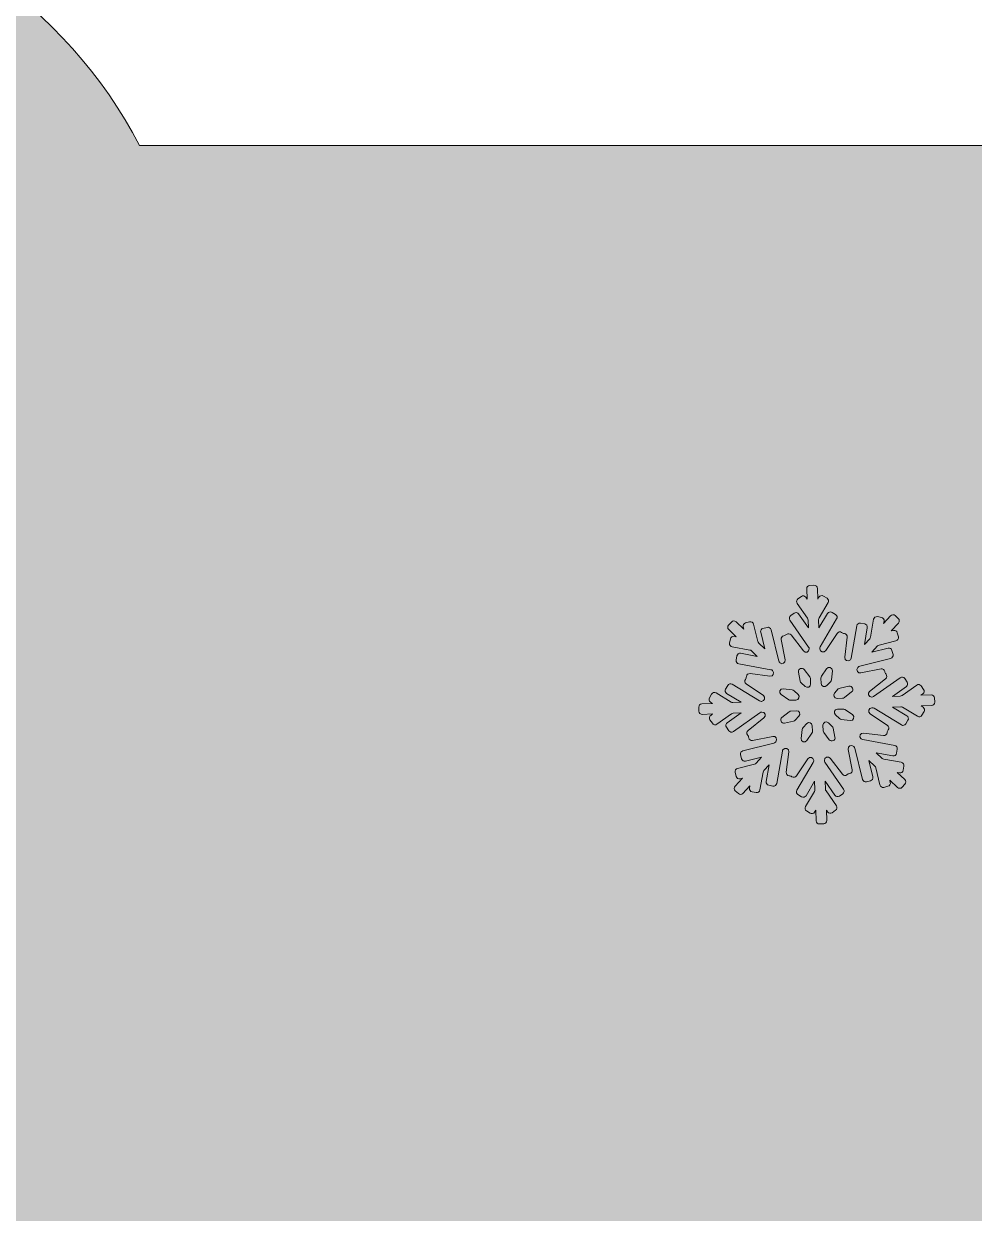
# Model space of a CAD drawing. Header units: millimetres. Extents: x 66 to 235, y -115 to -12.
# Drawn here: x 204.37 to 214.28, y -37.23 to -24.82 of the extents above; entities that cross this region are included whole.
import ezdxf

# ---------------------------------------------------------------- set-up
doc = ezdxf.new("R2010")
doc.units = ezdxf.units.MM
doc.header["$MEASUREMENT"] = 0
doc.layers.add('engraving', color=7, linetype='Continuous')
doc.layers.add('Layer 1', color=7, linetype='Continuous')

# ---------------------------------------------------------------- blocks, each defined once
blk = doc.blocks.new('block 2')
at = {"layer": 'engraving', "lineweight": 0}
for points, knots in [([(213.867, -31.855), (213.867, -31.836), (213.851, -31.821), (213.832, -31.822), (213.832, -31.822), (213.725, -31.826), (213.725, -31.826), (213.725, -31.826), (213.745, -31.812), (213.745, -31.812), (213.76, -31.802), (213.764, -31.781), (213.753, -31.765), (213.753, -31.765), (213.728, -31.729), (213.728, -31.729), (213.717, -31.714), (213.696, -31.71), (213.681, -31.721), (213.681, -31.721), (213.528, -31.828), (213.528, -31.828), (213.523, -31.832), (213.517, -31.834), (213.51, -31.835), (213.51, -31.835), (213.428, -31.838), (213.428, -31.838), (213.428, -31.838), (213.573, -31.735), (213.573, -31.735), (213.588, -31.725), (213.592, -31.704), (213.581, -31.689), (213.581, -31.689), (213.556, -31.652), (213.556, -31.652), (213.545, -31.637), (213.524, -31.633), (213.509, -31.644), (213.509, -31.644), (213.232, -31.84), (213.232, -31.84), (213.226, -31.844), (213.22, -31.846), (213.213, -31.846), (213.213, -31.846), (213.212, -31.846), (213.212, -31.846), (213.179, -31.847), (213.164, -31.806), (213.19, -31.786), (213.19, -31.786), (213.356, -31.655), (213.356, -31.655), (213.37, -31.643), (213.373, -31.622), (213.362, -31.608), (213.362, -31.608), (213.356, -31.601), (213.356, -31.601), (213.353, -31.597), (213.351, -31.592), (213.35, -31.587), (213.35, -31.587), (213.348, -31.578), (213.348, -31.578), (213.345, -31.56), (213.327, -31.548), (213.309, -31.552), (213.309, -31.552), (213.099, -31.594), (213.099, -31.594), (213.067, -31.6), (213.045, -31.562), (213.067, -31.538), (213.067, -31.538), (213.071, -31.534), (213.071, -31.534), (213.075, -31.529), (213.081, -31.525), (213.087, -31.524), (213.087, -31.524), (213.409, -31.443), (213.409, -31.443), (213.427, -31.438), (213.438, -31.42), (213.434, -31.402), (213.434, -31.402), (213.423, -31.359), (213.423, -31.359), (213.419, -31.341), (213.401, -31.33), (213.382, -31.335), (213.382, -31.335), (213.214, -31.377), (213.214, -31.377), (213.214, -31.377), (213.272, -31.313), (213.272, -31.313), (213.276, -31.308), (213.282, -31.305), (213.289, -31.303), (213.289, -31.303), (213.465, -31.259), (213.465, -31.259), (213.483, -31.255), (213.494, -31.236), (213.49, -31.218), (213.49, -31.218), (213.479, -31.175), (213.479, -31.175), (213.475, -31.157), (213.456, -31.146), (213.438, -31.151), (213.438, -31.151), (213.415, -31.156), (213.415, -31.156), (213.415, -31.156), (213.491, -31.074), (213.491, -31.074), (213.503, -31.06), (213.502, -31.039), (213.489, -31.026), (213.489, -31.026), (213.457, -30.996), (213.457, -30.996), (213.443, -30.983), (213.421, -30.984), (213.409, -30.998), (213.409, -30.998), (213.336, -31.077), (213.336, -31.077), (213.336, -31.077), (213.341, -31.054), (213.341, -31.054), (213.344, -31.035), (213.332, -31.018), (213.313, -31.015), (213.313, -31.015), (213.271, -31.007), (213.271, -31.007), (213.252, -31.004), (213.235, -31.016), (213.231, -31.034), (213.231, -31.034), (213.199, -31.22), (213.199, -31.22), (213.198, -31.226), (213.195, -31.232), (213.191, -31.237), (213.191, -31.237), (213.135, -31.298), (213.135, -31.298), (213.135, -31.298), (213.166, -31.122), (213.166, -31.122), (213.169, -31.104), (213.157, -31.086), (213.139, -31.083), (213.139, -31.083), (213.096, -31.075), (213.096, -31.075), (213.077, -31.072), (213.06, -31.084), (213.057, -31.103), (213.057, -31.103), (212.998, -31.441), (212.998, -31.441), (212.997, -31.447), (212.994, -31.453), (212.989, -31.458), (212.989, -31.458), (212.989, -31.458), (212.989, -31.458), (212.967, -31.482), (212.927, -31.463), (212.931, -31.431), (212.931, -31.431), (212.956, -31.22), (212.956, -31.22), (212.959, -31.202), (212.946, -31.185), (212.927, -31.183), (212.927, -31.183), (212.919, -31.182), (212.919, -31.182), (212.914, -31.181), (212.909, -31.179), (212.904, -31.176), (212.904, -31.176), (212.898, -31.172), (212.898, -31.172), (212.882, -31.161), (212.861, -31.165), (212.851, -31.181), (212.851, -31.181), (212.733, -31.359), (212.733, -31.359), (212.715, -31.387), (212.672, -31.375), (212.671, -31.342), (212.671, -31.342), (212.671, -31.338), (212.671, -31.338), (212.67, -31.332), (212.672, -31.325), (212.675, -31.32), (212.675, -31.32), (212.846, -31.031), (212.846, -31.031), (212.856, -31.016), (212.851, -30.995), (212.835, -30.985), (212.835, -30.985), (212.798, -30.963), (212.798, -30.963), (212.782, -30.953), (212.761, -30.958), (212.751, -30.974), (212.751, -30.974), (212.662, -31.124), (212.662, -31.124), (212.662, -31.124), (212.658, -31.038), (212.658, -31.038), (212.658, -31.031), (212.66, -31.025), (212.663, -31.019), (212.663, -31.019), (212.757, -30.861), (212.757, -30.861), (212.766, -30.845), (212.761, -30.825), (212.746, -30.815), (212.746, -30.815), (212.708, -30.792), (212.708, -30.792), (212.692, -30.783), (212.671, -30.788), (212.662, -30.804), (212.662, -30.804), (212.65, -30.824), (212.65, -30.824), (212.65, -30.824), (212.645, -30.712), (212.645, -30.712), (212.645, -30.693), (212.629, -30.679), (212.61, -30.68), (212.61, -30.68), (212.567, -30.681), (212.567, -30.681), (212.548, -30.682), (212.534, -30.698), (212.534, -30.716), (212.534, -30.716), (212.539, -30.824), (212.539, -30.824), (212.539, -30.824), (212.526, -30.805), (212.526, -30.805), (212.515, -30.79), (212.494, -30.786), (212.478, -30.797), (212.478, -30.797), (212.443, -30.822), (212.443, -30.822), (212.428, -30.833), (212.424, -30.854), (212.435, -30.869), (212.435, -30.869), (212.542, -31.024), (212.542, -31.024), (212.545, -31.029), (212.547, -31.035), (212.548, -31.042), (212.548, -31.042), (212.551, -31.125), (212.551, -31.125), (212.551, -31.125), (212.45, -30.979), (212.45, -30.979), (212.44, -30.964), (212.418, -30.96), (212.403, -30.971), (212.403, -30.971), (212.367, -30.996), (212.367, -30.996), (212.352, -31.006), (212.349, -31.027), (212.359, -31.043), (212.359, -31.043), (212.554, -31.324), (212.554, -31.324), (212.557, -31.33), (212.56, -31.336), (212.56, -31.342), (212.56, -31.342), (212.56, -31.343), (212.56, -31.343), (212.561, -31.376), (212.519, -31.391), (212.499, -31.365), (212.499, -31.365), (212.371, -31.198), (212.371, -31.198), (212.36, -31.184), (212.338, -31.181), (212.324, -31.192), (212.324, -31.192), (212.317, -31.197), (212.317, -31.197), (212.313, -31.201), (212.308, -31.203), (212.303, -31.204), (212.303, -31.204), (212.295, -31.206), (212.295, -31.206), (212.277, -31.209), (212.265, -31.227), (212.269, -31.245), (212.269, -31.245), (212.31, -31.457), (212.31, -31.457), (212.317, -31.489), (212.278, -31.511), (212.254, -31.488), (212.254, -31.488), (212.252, -31.486), (212.252, -31.486), (212.247, -31.482), (212.244, -31.476), (212.242, -31.47), (212.242, -31.47), (212.162, -31.143), (212.162, -31.143), (212.157, -31.125), (212.139, -31.114), (212.121, -31.119), (212.121, -31.119), (212.078, -31.129), (212.078, -31.129), (212.06, -31.134), (212.049, -31.152), (212.054, -31.17), (212.054, -31.17), (212.096, -31.341), (212.096, -31.341), (212.096, -31.341), (212.034, -31.282), (212.034, -31.282), (212.029, -31.278), (212.025, -31.272), (212.024, -31.266), (212.024, -31.266), (211.98, -31.086), (211.98, -31.086), (211.975, -31.068), (211.957, -31.057), (211.939, -31.062), (211.939, -31.062), (211.896, -31.072), (211.896, -31.072), (211.878, -31.077), (211.867, -31.095), (211.872, -31.113), (211.872, -31.113), (211.878, -31.136), (211.878, -31.136), (211.878, -31.136), (211.797, -31.061), (211.797, -31.061), (211.783, -31.048), (211.761, -31.049), (211.749, -31.063), (211.749, -31.063), (211.719, -31.095), (211.719, -31.095), (211.707, -31.108), (211.707, -31.13), (211.721, -31.142), (211.721, -31.142), (211.8, -31.216), (211.8, -31.216), (211.8, -31.216), (211.777, -31.212), (211.777, -31.212), (211.759, -31.209), (211.741, -31.221), (211.738, -31.24), (211.738, -31.24), (211.73, -31.283), (211.73, -31.283), (211.727, -31.301), (211.739, -31.319), (211.758, -31.322), (211.758, -31.322), (211.941, -31.355), (211.941, -31.355), (211.947, -31.356), (211.953, -31.359), (211.958, -31.364), (211.958, -31.364), (212.019, -31.421), (212.019, -31.421), (212.019, -31.421), (211.845, -31.389), (211.845, -31.389), (211.827, -31.386), (211.809, -31.398), (211.806, -31.417), (211.806, -31.417), (211.798, -31.46), (211.798, -31.46), (211.795, -31.478), (211.807, -31.496), (211.826, -31.499), (211.826, -31.499), (212.159, -31.56), (212.159, -31.56), (212.166, -31.561), (212.172, -31.564), (212.176, -31.568), (212.176, -31.568), (212.178, -31.57), (212.178, -31.57), (212.202, -31.592), (212.183, -31.632), (212.151, -31.628), (212.151, -31.628), (211.943, -31.601), (211.943, -31.601), (211.924, -31.599), (211.907, -31.612), (211.905, -31.631), (211.905, -31.631), (211.904, -31.639), (211.904, -31.639), (211.903, -31.644), (211.901, -31.649), (211.899, -31.654), (211.899, -31.654), (211.894, -31.661), (211.894, -31.661), (211.884, -31.676), (211.888, -31.697), (211.903, -31.708), (211.903, -31.708), (212.082, -31.829), (212.082, -31.829), (212.109, -31.847), (212.097, -31.889), (212.064, -31.891), (212.064, -31.891), (212.06, -31.891), (212.06, -31.891), (212.054, -31.891), (212.047, -31.889), (212.041, -31.886), (212.041, -31.886), (211.757, -31.712), (211.757, -31.712), (211.741, -31.703), (211.72, -31.708), (211.71, -31.724), (211.71, -31.724), (211.688, -31.762), (211.688, -31.762), (211.678, -31.778), (211.683, -31.798), (211.699, -31.808), (211.699, -31.808), (211.849, -31.899), (211.849, -31.899), (211.849, -31.899), (211.764, -31.902), (211.764, -31.902), (211.757, -31.903), (211.75, -31.901), (211.745, -31.897), (211.745, -31.897), (211.589, -31.802), (211.589, -31.802), (211.573, -31.793), (211.552, -31.798), (211.542, -31.814), (211.542, -31.814), (211.52, -31.852), (211.52, -31.852), (211.51, -31.868), (211.515, -31.888), (211.531, -31.898), (211.531, -31.898), (211.552, -31.911), (211.552, -31.911), (211.552, -31.911), (211.441, -31.915), (211.441, -31.915), (211.422, -31.916), (211.408, -31.931), (211.409, -31.95), (211.409, -31.95), (211.41, -31.994), (211.41, -31.994), (211.411, -32.013), (211.427, -32.027), (211.445, -32.026), (211.445, -32.026), (211.553, -32.022), (211.553, -32.022), (211.553, -32.022), (211.533, -32.036), (211.533, -32.036), (211.518, -32.047), (211.514, -32.068), (211.525, -32.083), (211.525, -32.083), (211.55, -32.119), (211.55, -32.119), (211.56, -32.135), (211.582, -32.139), (211.597, -32.128), (211.597, -32.128), (211.749, -32.02), (211.749, -32.02), (211.755, -32.016), (211.761, -32.014), (211.767, -32.014), (211.767, -32.014), (211.85, -32.011), (211.85, -32.011), (211.85, -32.011), (211.705, -32.113), (211.705, -32.113), (211.69, -32.124), (211.686, -32.145), (211.696, -32.16), (211.696, -32.16), (211.721, -32.196), (211.721, -32.196), (211.732, -32.212), (211.753, -32.215), (211.769, -32.205), (211.769, -32.205), (212.046, -32.009), (212.046, -32.009), (212.051, -32.005), (212.058, -32.003), (212.064, -32.002), (212.064, -32.002), (212.066, -32.002), (212.066, -32.002), (212.099, -32.001), (212.114, -32.042), (212.088, -32.063), (212.088, -32.063), (211.922, -32.194), (211.922, -32.194), (211.907, -32.205), (211.905, -32.226), (211.916, -32.241), (211.916, -32.241), (211.921, -32.248), (211.921, -32.248), (211.924, -32.252), (211.927, -32.257), (211.928, -32.262), (211.928, -32.262), (211.929, -32.27), (211.929, -32.27), (211.933, -32.289), (211.951, -32.301), (211.969, -32.297), (211.969, -32.297), (212.179, -32.255), (212.179, -32.255), (212.211, -32.249), (212.233, -32.287), (212.211, -32.311), (212.211, -32.311), (212.207, -32.315), (212.207, -32.315), (212.203, -32.32), (212.197, -32.323), (212.19, -32.325), (212.19, -32.325), (211.868, -32.406), (211.868, -32.406), (211.85, -32.41), (211.839, -32.428), (211.844, -32.446), (211.844, -32.446), (211.854, -32.489), (211.854, -32.489), (211.859, -32.507), (211.877, -32.518), (211.895, -32.514), (211.895, -32.514), (212.064, -32.472), (212.064, -32.472), (212.064, -32.472), (212.006, -32.535), (212.006, -32.535), (212.001, -32.54), (211.996, -32.544), (211.989, -32.545), (211.989, -32.545), (211.813, -32.59), (211.813, -32.59), (211.795, -32.594), (211.784, -32.612), (211.788, -32.63), (211.788, -32.63), (211.799, -32.673), (211.799, -32.673), (211.803, -32.691), (211.821, -32.702), (211.84, -32.698), (211.84, -32.698), (211.863, -32.692), (211.863, -32.692), (211.863, -32.692), (211.787, -32.775), (211.787, -32.775), (211.775, -32.789), (211.775, -32.81), (211.789, -32.822), (211.789, -32.822), (211.821, -32.852), (211.821, -32.852), (211.835, -32.865), (211.856, -32.864), (211.869, -32.85), (211.869, -32.85), (211.941, -32.771), (211.941, -32.771), (211.941, -32.771), (211.937, -32.795), (211.937, -32.795), (211.934, -32.813), (211.946, -32.831), (211.964, -32.834), (211.964, -32.834), (212.007, -32.842), (212.007, -32.842), (212.026, -32.845), (212.043, -32.833), (212.046, -32.814), (212.046, -32.814), (212.079, -32.628), (212.079, -32.628), (212.08, -32.622), (212.083, -32.616), (212.087, -32.611), (212.087, -32.611), (212.142, -32.551), (212.142, -32.551), (212.142, -32.551), (212.112, -32.726), (212.112, -32.726), (212.109, -32.745), (212.121, -32.762), (212.139, -32.765), (212.139, -32.765), (212.182, -32.773), (212.182, -32.773), (212.2, -32.777), (212.218, -32.764), (212.221, -32.746), (212.221, -32.746), (212.28, -32.408), (212.28, -32.408), (212.281, -32.402), (212.284, -32.396), (212.288, -32.391), (212.288, -32.391), (212.288, -32.391), (212.288, -32.391), (212.31, -32.367), (212.351, -32.385), (212.347, -32.418), (212.347, -32.418), (212.321, -32.628), (212.321, -32.628), (212.319, -32.647), (212.332, -32.664), (212.35, -32.666), (212.35, -32.666), (212.359, -32.667), (212.359, -32.667), (212.364, -32.668), (212.369, -32.669), (212.373, -32.672), (212.373, -32.672), (212.38, -32.677), (212.38, -32.677), (212.396, -32.688), (212.417, -32.683), (212.427, -32.668), (212.427, -32.668), (212.545, -32.489), (212.545, -32.489), (212.563, -32.462), (212.606, -32.474), (212.607, -32.506), (212.607, -32.506), (212.607, -32.51), (212.607, -32.51), (212.607, -32.517), (212.606, -32.523), (212.602, -32.529), (212.602, -32.529), (212.431, -32.817), (212.431, -32.817), (212.422, -32.833), (212.427, -32.854), (212.443, -32.863), (212.443, -32.863), (212.48, -32.886), (212.48, -32.886), (212.496, -32.896), (212.517, -32.89), (212.527, -32.874), (212.527, -32.874), (212.616, -32.724), (212.616, -32.724), (212.616, -32.724), (212.619, -32.811), (212.619, -32.811), (212.619, -32.817), (212.618, -32.824), (212.615, -32.829), (212.615, -32.829), (212.521, -32.987), (212.521, -32.987), (212.511, -33.003), (212.516, -33.024), (212.532, -33.033), (212.532, -33.033), (212.569, -33.056), (212.569, -33.056), (212.585, -33.066), (212.606, -33.061), (212.616, -33.045), (212.616, -33.045), (212.628, -33.025), (212.628, -33.025), (212.628, -33.025), (212.632, -33.137), (212.632, -33.137), (212.633, -33.155), (212.649, -33.17), (212.667, -33.169), (212.667, -33.169), (212.711, -33.167), (212.711, -33.167), (212.729, -33.167), (212.744, -33.151), (212.743, -33.132), (212.743, -33.132), (212.739, -33.024), (212.739, -33.024), (212.739, -33.024), (212.752, -33.043), (212.752, -33.043), (212.763, -33.059), (212.784, -33.062), (212.799, -33.052), (212.799, -33.052), (212.835, -33.026), (212.835, -33.026), (212.85, -33.016), (212.854, -32.995), (212.843, -32.98), (212.843, -32.98), (212.736, -32.825), (212.736, -32.825), (212.732, -32.819), (212.73, -32.813), (212.73, -32.807), (212.73, -32.807), (212.727, -32.724), (212.727, -32.724), (212.727, -32.724), (212.827, -32.87), (212.827, -32.87), (212.838, -32.885), (212.859, -32.889), (212.875, -32.878), (212.875, -32.878), (212.91, -32.853), (212.91, -32.853), (212.925, -32.842), (212.929, -32.821), (212.919, -32.806), (212.919, -32.806), (212.724, -32.524), (212.724, -32.524), (212.72, -32.519), (212.718, -32.513), (212.718, -32.506), (212.718, -32.506), (212.718, -32.506), (212.718, -32.506), (212.717, -32.473), (212.758, -32.458), (212.778, -32.484), (212.778, -32.484), (212.906, -32.65), (212.906, -32.65), (212.918, -32.665), (212.939, -32.668), (212.954, -32.656), (212.954, -32.656), (212.96, -32.651), (212.96, -32.651), (212.965, -32.648), (212.97, -32.646), (212.975, -32.645), (212.975, -32.645), (212.983, -32.643), (212.983, -32.643), (213.001, -32.639), (213.013, -32.622), (213.009, -32.603), (213.009, -32.603), (212.967, -32.391), (212.967, -32.391), (212.961, -32.359), (213, -32.338), (213.024, -32.36), (213.024, -32.36), (213.026, -32.362), (213.026, -32.362), (213.03, -32.367), (213.034, -32.372), (213.035, -32.379), (213.035, -32.379), (213.116, -32.705), (213.116, -32.705), (213.121, -32.723), (213.139, -32.734), (213.157, -32.73), (213.157, -32.73), (213.199, -32.719), (213.199, -32.719), (213.217, -32.715), (213.228, -32.697), (213.224, -32.679), (213.224, -32.679), (213.182, -32.508), (213.182, -32.508), (213.182, -32.508), (213.244, -32.566), (213.244, -32.566), (213.249, -32.571), (213.252, -32.577), (213.254, -32.583), (213.254, -32.583), (213.298, -32.762), (213.298, -32.762), (213.303, -32.78), (213.321, -32.791), (213.339, -32.787), (213.339, -32.787), (213.381, -32.776), (213.381, -32.776), (213.399, -32.772), (213.41, -32.753), (213.406, -32.735), (213.406, -32.735), (213.4, -32.712), (213.4, -32.712), (213.4, -32.712), (213.481, -32.788), (213.481, -32.788), (213.495, -32.801), (213.516, -32.8), (213.529, -32.786), (213.529, -32.786), (213.559, -32.754), (213.559, -32.754), (213.571, -32.74), (213.57, -32.719), (213.557, -32.706), (213.557, -32.706), (213.477, -32.632), (213.477, -32.632), (213.477, -32.632), (213.501, -32.636), (213.501, -32.636), (213.519, -32.64), (213.537, -32.627), (213.54, -32.609), (213.54, -32.609), (213.547, -32.565), (213.547, -32.565), (213.551, -32.547), (213.538, -32.53), (213.52, -32.526), (213.52, -32.526), (213.337, -32.493), (213.337, -32.493), (213.33, -32.492), (213.324, -32.489), (213.32, -32.485), (213.32, -32.485), (213.259, -32.428), (213.259, -32.428), (213.259, -32.428), (213.432, -32.459), (213.432, -32.459), (213.451, -32.463), (213.469, -32.45), (213.472, -32.432), (213.472, -32.432), (213.479, -32.388), (213.479, -32.388), (213.482, -32.37), (213.47, -32.353), (213.452, -32.349), (213.452, -32.349), (213.118, -32.289), (213.118, -32.289), (213.112, -32.288), (213.106, -32.285), (213.101, -32.281), (213.101, -32.281), (213.1, -32.279), (213.1, -32.279), (213.076, -32.257), (213.094, -32.217), (213.127, -32.221), (213.127, -32.221), (213.335, -32.247), (213.335, -32.247), (213.354, -32.25), (213.37, -32.236), (213.373, -32.218), (213.373, -32.218), (213.374, -32.209), (213.374, -32.209), (213.374, -32.204), (213.376, -32.199), (213.379, -32.195), (213.379, -32.195), (213.384, -32.188), (213.384, -32.188), (213.394, -32.172), (213.39, -32.151), (213.375, -32.141), (213.375, -32.141), (213.196, -32.02), (213.196, -32.02), (213.169, -32.001), (213.181, -31.959), (213.213, -31.958), (213.213, -31.958), (213.217, -31.958), (213.217, -31.958), (213.224, -31.958), (213.231, -31.959), (213.236, -31.963), (213.236, -31.963), (213.521, -32.136), (213.521, -32.136), (213.537, -32.146), (213.558, -32.141), (213.568, -32.125), (213.568, -32.125), (213.59, -32.087), (213.59, -32.087), (213.599, -32.071), (213.594, -32.05), (213.579, -32.041), (213.579, -32.041), (213.429, -31.95), (213.429, -31.95), (213.429, -31.95), (213.514, -31.946), (213.514, -31.946), (213.521, -31.946), (213.527, -31.948), (213.533, -31.951), (213.533, -31.951), (213.689, -32.046), (213.689, -32.046), (213.705, -32.056), (213.726, -32.051), (213.736, -32.035), (213.736, -32.035), (213.758, -31.997), (213.758, -31.997), (213.767, -31.981), (213.762, -31.96), (213.747, -31.951), (213.747, -31.951), (213.726, -31.938), (213.726, -31.938), (213.726, -31.938), (213.837, -31.934), (213.837, -31.934), (213.855, -31.933), (213.87, -31.917), (213.869, -31.899), (213.869, -31.899), (213.867, -31.855), (213.867, -31.855)], [0, 0, 0, 0, 1, 1, 1, 2, 2, 2, 3, 3, 3, 4, 4, 4, 5, 5, 5, 6, 6, 6, 7, 7, 7, 8, 8, 8, 9, 9, 9, 10, 10, 10, 11, 11, 11, 12, 12, 12, 13, 13, 13, 14, 14, 14, 15, 15, 15, 16, 16, 16, 17, 17, 17, 18, 18, 18, 19, 19, 19, 20, 20, 20, 21, 21, 21, 22, 22, 22, 23, 23, 23, 24, 24, 24, 25, 25, 25, 26, 26, 26, 27, 27, 27, 28, 28, 28, 29, 29, 29, 30, 30, 30, 31, 31, 31, 32, 32, 32, 33, 33, 33, 34, 34, 34, 35, 35, 35, 36, 36, 36, 37, 37, 37, 38, 38, 38, 39, 39, 39, 40, 40, 40, 41, 41, 41, 42, 42, 42, 43, 43, 43, 44, 44, 44, 45, 45, 45, 46, 46, 46, 47, 47, 47, 48, 48, 48, 49, 49, 49, 50, 50, 50, 51, 51, 51, 52, 52, 52, 53, 53, 53, 54, 54, 54, 55, 55, 55, 56, 56, 56, 57, 57, 57, 58, 58, 58, 59, 59, 59, 60, 60, 60, 61, 61, 61, 62, 62, 62, 63, 63, 63, 64, 64, 64, 65, 65, 65, 66, 66, 66, 67, 67, 67, 68, 68, 68, 69, 69, 69, 70, 70, 70, 71, 71, 71, 72, 72, 72, 73, 73, 73, 74, 74, 74, 75, 75, 75, 76, 76, 76, 77, 77, 77, 78, 78, 78, 79, 79, 79, 80, 80, 80, 81, 81, 81, 82, 82, 82, 83, 83, 83, 84, 84, 84, 85, 85, 85, 86, 86, 86, 87, 87, 87, 88, 88, 88, 89, 89, 89, 90, 90, 90, 91, 91, 91, 92, 92, 92, 93, 93, 93, 94, 94, 94, 95, 95, 95, 96, 96, 96, 97, 97, 97, 98, 98, 98, 99, 99, 99, 100, 100, 100, 101, 101, 101, 102, 102, 102, 103, 103, 103, 104, 104, 104, 105, 105, 105, 106, 106, 106, 107, 107, 107, 108, 108, 108, 109, 109, 109, 110, 110, 110, 111, 111, 111, 112, 112, 112, 113, 113, 113, 114, 114, 114, 115, 115, 115, 116, 116, 116, 117, 117, 117, 118, 118, 118, 119, 119, 119, 120, 120, 120, 121, 121, 121, 122, 122, 122, 123, 123, 123, 124, 124, 124, 125, 125, 125, 126, 126, 126, 127, 127, 127, 128, 128, 128, 129, 129, 129, 130, 130, 130, 131, 131, 131, 132, 132, 132, 133, 133, 133, 134, 134, 134, 135, 135, 135, 136, 136, 136, 137, 137, 137, 138, 138, 138, 139, 139, 139, 140, 140, 140, 141, 141, 141, 142, 142, 142, 143, 143, 143, 144, 144, 144, 145, 145, 145, 146, 146, 146, 147, 147, 147, 148, 148, 148, 149, 149, 149, 150, 150, 150, 151, 151, 151, 152, 152, 152, 153, 153, 153, 154, 154, 154, 155, 155, 155, 156, 156, 156, 157, 157, 157, 158, 158, 158, 159, 159, 159, 160, 160, 160, 161, 161, 161, 162, 162, 162, 163, 163, 163, 164, 164, 164, 165, 165, 165, 166, 166, 166, 167, 167, 167, 168, 168, 168, 169, 169, 169, 170, 170, 170, 171, 171, 171, 172, 172, 172, 173, 173, 173, 174, 174, 174, 175, 175, 175, 176, 176, 176, 177, 177, 177, 178, 178, 178, 179, 179, 179, 180, 180, 180, 181, 181, 181, 182, 182, 182, 183, 183, 183, 184, 184, 184, 185, 185, 185, 186, 186, 186, 187, 187, 187, 188, 188, 188, 189, 189, 189, 190, 190, 190, 191, 191, 191, 192, 192, 192, 193, 193, 193, 194, 194, 194, 195, 195, 195, 196, 196, 196, 197, 197, 197, 198, 198, 198, 199, 199, 199, 200, 200, 200, 201, 201, 201, 202, 202, 202, 203, 203, 203, 204, 204, 204, 205, 205, 205, 206, 206, 206, 207, 207, 207, 208, 208, 208, 209, 209, 209, 210, 210, 210, 211, 211, 211, 212, 212, 212, 213, 213, 213, 214, 214, 214, 215, 215, 215, 216, 216, 216, 217, 217, 217, 218, 218, 218, 219, 219, 219, 220, 220, 220, 221, 221, 221, 222, 222, 222, 223, 223, 223, 224, 224, 224, 225, 225, 225, 226, 226, 226, 227, 227, 227, 228, 228, 228, 229, 229, 229, 230, 230, 230, 231, 231, 231, 232, 232, 232, 233, 233, 233, 234, 234, 234, 235, 235, 235, 236, 236, 236, 237, 237, 237, 238, 238, 238, 239, 239, 239, 240, 240, 240, 241, 241, 241, 242, 242, 242, 243, 243, 243, 244, 244, 244, 245, 245, 245, 246, 246, 246, 247, 247, 247, 248, 248, 248, 249, 249, 249, 250, 250, 250, 251, 251, 251, 252, 252, 252, 253, 253, 253, 254, 254, 254, 255, 255, 255, 256, 256, 256, 257, 257, 257, 258, 258, 258, 259, 259, 259, 260, 260, 260, 261, 261, 261, 262, 262, 262, 263, 263, 263, 264, 264, 264, 265, 265, 265, 266, 266, 266, 267, 267, 267, 268, 268, 268, 269, 269, 269, 270, 270, 270, 271, 271, 271, 272, 272, 272, 273, 273, 273, 274, 274, 274, 275, 275, 275, 276, 276, 276, 277, 277, 277, 278, 278, 278, 279, 279, 279, 280, 280, 280, 281, 281, 281, 282, 282, 282, 283, 283, 283, 284, 284, 284, 285, 285, 285, 286, 286, 286, 287, 287, 287, 288, 288, 288, 289, 289, 289, 290, 290, 290, 291, 291, 291, 292, 292, 292, 293, 293, 293, 294, 294, 294, 295, 295, 295, 296, 296, 296, 297, 297, 297, 298, 298, 298, 299, 299, 299, 300, 300, 300, 301, 301, 301, 302, 302, 302, 303, 303, 303, 304, 304, 304, 305, 305, 305, 306, 306, 306, 307, 307, 307, 308, 308, 308, 309, 309, 309, 310, 310, 310, 311, 311, 311, 312, 312, 312, 313, 313, 313, 314, 314, 314, 315, 315, 315, 316, 316, 316, 317, 317, 317, 318, 318, 318, 319, 319, 319, 320, 320, 320, 321, 321, 321, 322, 322, 322, 323, 323, 323, 324, 324, 324, 325, 325, 325, 326, 326, 326, 327, 327, 327, 328, 328, 328, 329, 329, 329, 330, 330, 330, 331, 331, 331, 332, 332, 332, 333, 333, 333, 334, 334, 334, 335, 335, 335, 336, 336, 336, 336]), ([(212.509, -31.559), (212.509, -31.559), (212.565, -31.633), (212.565, -31.633), (212.57, -31.638), (212.572, -31.645), (212.572, -31.652), (212.572, -31.652), (212.575, -31.709), (212.575, -31.709), (212.576, -31.739), (212.54, -31.756), (212.518, -31.735), (212.518, -31.735), (212.477, -31.697), (212.477, -31.697), (212.472, -31.692), (212.468, -31.686), (212.467, -31.679), (212.467, -31.679), (212.449, -31.586), (212.449, -31.586), (212.442, -31.551), (212.487, -31.531), (212.509, -31.559)], [0, 0, 0, 0, 1, 1, 1, 2, 2, 2, 3, 3, 3, 4, 4, 4, 5, 5, 5, 6, 6, 6, 7, 7, 7, 8, 8, 8, 8]), ([(212.685, -31.705), (212.685, -31.705), (212.683, -31.648), (212.683, -31.648), (212.683, -31.641), (212.685, -31.634), (212.689, -31.628), (212.689, -31.628), (212.74, -31.55), (212.74, -31.55), (212.76, -31.52), (212.806, -31.537), (212.802, -31.573), (212.802, -31.573), (212.791, -31.666), (212.791, -31.666), (212.79, -31.673), (212.787, -31.68), (212.782, -31.685), (212.782, -31.685), (212.744, -31.726), (212.744, -31.726), (212.724, -31.749), (212.687, -31.735), (212.685, -31.705)], [0, 0, 0, 0, 1, 1, 1, 2, 2, 2, 3, 3, 3, 4, 4, 4, 5, 5, 5, 6, 6, 6, 7, 7, 7, 8, 8, 8, 8]), ([(212.824, -31.804), (212.824, -31.804), (212.863, -31.761), (212.863, -31.761), (212.868, -31.756), (212.875, -31.752), (212.882, -31.751), (212.882, -31.751), (212.974, -31.732), (212.974, -31.732), (213.009, -31.725), (213.03, -31.77), (213.002, -31.792), (213.002, -31.792), (212.927, -31.851), (212.927, -31.851), (212.921, -31.855), (212.915, -31.858), (212.907, -31.858), (212.907, -31.858), (212.851, -31.86), (212.851, -31.86), (212.821, -31.861), (212.804, -31.826), (212.824, -31.804)], [0, 0, 0, 0, 1, 1, 1, 2, 2, 2, 3, 3, 3, 4, 4, 4, 5, 5, 5, 6, 6, 6, 7, 7, 7, 8, 8, 8, 8]), ([(212.346, -31.873), (212.346, -31.873), (212.267, -31.819), (212.267, -31.819), (212.237, -31.8), (212.255, -31.753), (212.29, -31.758), (212.29, -31.758), (212.383, -31.77), (212.383, -31.77), (212.39, -31.771), (212.396, -31.774), (212.402, -31.779), (212.402, -31.779), (212.444, -31.818), (212.444, -31.818), (212.466, -31.839), (212.452, -31.876), (212.422, -31.877), (212.422, -31.877), (212.366, -31.879), (212.366, -31.879), (212.359, -31.879), (212.352, -31.877), (212.346, -31.873)], [0, 0, 0, 0, 1, 1, 1, 2, 2, 2, 3, 3, 3, 4, 4, 4, 5, 5, 5, 6, 6, 6, 7, 7, 7, 8, 8, 8, 8]), ([(212.453, -32.045), (212.453, -32.045), (212.414, -32.088), (212.414, -32.088), (212.41, -32.093), (212.403, -32.096), (212.396, -32.098), (212.396, -32.098), (212.303, -32.116), (212.303, -32.116), (212.269, -32.123), (212.248, -32.079), (212.276, -32.057), (212.276, -32.057), (212.351, -31.998), (212.351, -31.998), (212.356, -31.993), (212.363, -31.991), (212.37, -31.991), (212.37, -31.991), (212.427, -31.988), (212.427, -31.988), (212.457, -31.987), (212.474, -32.023), (212.453, -32.045)], [0, 0, 0, 0, 1, 1, 1, 2, 2, 2, 3, 3, 3, 4, 4, 4, 5, 5, 5, 6, 6, 6, 7, 7, 7, 8, 8, 8, 8]), ([(212.932, -31.975), (212.932, -31.975), (213.011, -32.029), (213.011, -32.029), (213.04, -32.049), (213.023, -32.095), (212.988, -32.091), (212.988, -32.091), (212.895, -32.079), (212.895, -32.079), (212.888, -32.078), (212.881, -32.075), (212.876, -32.07), (212.876, -32.07), (212.834, -32.03), (212.834, -32.03), (212.812, -32.01), (212.825, -31.973), (212.855, -31.972), (212.855, -31.972), (212.912, -31.97), (212.912, -31.97), (212.919, -31.969), (212.926, -31.971), (212.932, -31.975)], [0, 0, 0, 0, 1, 1, 1, 2, 2, 2, 3, 3, 3, 4, 4, 4, 5, 5, 5, 6, 6, 6, 7, 7, 7, 8, 8, 8, 8]), ([(212.592, -32.144), (212.592, -32.144), (212.595, -32.201), (212.595, -32.201), (212.595, -32.208), (212.593, -32.215), (212.589, -32.221), (212.589, -32.221), (212.537, -32.299), (212.537, -32.299), (212.518, -32.328), (212.471, -32.311), (212.476, -32.276), (212.476, -32.276), (212.487, -32.182), (212.487, -32.182), (212.488, -32.175), (212.491, -32.169), (212.496, -32.164), (212.496, -32.164), (212.534, -32.122), (212.534, -32.122), (212.554, -32.1), (212.591, -32.114), (212.592, -32.144)], [0, 0, 0, 0, 1, 1, 1, 2, 2, 2, 3, 3, 3, 4, 4, 4, 5, 5, 5, 6, 6, 6, 7, 7, 7, 8, 8, 8, 8]), ([(212.769, -32.29), (212.769, -32.29), (212.712, -32.216), (212.712, -32.216), (212.708, -32.211), (212.706, -32.204), (212.705, -32.197), (212.705, -32.197), (212.703, -32.14), (212.703, -32.14), (212.702, -32.109), (212.738, -32.093), (212.76, -32.114), (212.76, -32.114), (212.801, -32.152), (212.801, -32.152), (212.806, -32.157), (212.809, -32.163), (212.811, -32.17), (212.811, -32.17), (212.829, -32.262), (212.829, -32.262), (212.836, -32.297), (212.791, -32.318), (212.769, -32.29)], [0, 0, 0, 0, 1, 1, 1, 2, 2, 2, 3, 3, 3, 4, 4, 4, 5, 5, 5, 6, 6, 6, 7, 7, 7, 8, 8, 8, 8])]:
    blk.add_open_spline(points, degree=3, knots=knots, dxfattribs=at)

msp = doc.modelspace()

# ---------------------------------------------------------------- hatches: boundary and pattern name
at = {"layer": 'Layer 1'}
h = msp.add_hatch(color=2, dxfattribs=at)
h.dxf.hatch_style = 2
edge = h.paths.add_edge_path()
edge.add_spline(control_points=[(189.578, -89.835), (189.578, -89.835), (189.578, -79.313), (189.578, -79.313), (189.578, -79.313), (229.416, -79.313), (229.416, -79.313), (229.416, -79.313), (229.416, -57.904), (229.416, -57.904), (229.416, -57.904), (189.578, -57.904), (189.578, -57.904), (189.578, -57.904), (189.578, -47.443), (189.578, -47.443), (189.578, -47.443), (233.43, -47.443), (233.43, -47.443), (233.43, -47.443), (233.43, -26.095), (233.43, -26.095), (233.43, -26.095), (205.577, -26.095), (205.577, -26.095), (204.814, -24.629), (203.335, -23.59), (201.607, -23.459), (203.112, -22.344), (204.092, -20.56), (204.092, -18.543), (204.092, -15.163), (201.352, -12.422), (197.972, -12.422), (194.591, -12.422), (191.851, -15.163), (191.851, -18.543), (191.851, -20.56), (192.831, -22.344), (194.336, -23.459), (192.608, -23.59), (191.129, -24.629), (190.366, -26.095), (190.366, -26.095), (161.418, -26.095), (161.418, -26.095), (161.418, -26.095), (161.418, -111.244), (161.418, -111.244), (161.418, -111.244), (234.525, -111.244), (234.525, -111.244), (234.525, -111.244), (234.525, -89.835), (234.525, -89.835), (234.525, -89.835), (189.578, -89.835), (189.578, -89.835)], knot_values=[0, 0, 0, 0, 1, 1, 1, 2, 2, 2, 3, 3, 3, 4, 4, 4, 5, 5, 5, 6, 6, 6, 7, 7, 7, 8, 8, 8, 9, 9, 9, 10, 10, 10, 11, 11, 11, 12, 12, 12, 13, 13, 13, 14, 14, 14, 15, 15, 15, 16, 16, 16, 17, 17, 17, 18, 18, 18, 19, 19, 19, 19], degree=3, periodic=1)
edge = h.paths.add_edge_path()
edge.add_spline(control_points=[(194.164, -18.543), (194.164, -16.444), (195.872, -14.736), (197.972, -14.736), (200.071, -14.736), (201.779, -16.444), (201.779, -18.543), (201.779, -20.643), (200.071, -22.351), (197.972, -22.351), (195.872, -22.351), (194.164, -20.643), (194.164, -18.543)], knot_values=[0, 0, 0, 0, 1, 1, 1, 2, 2, 2, 3, 3, 3, 4, 4, 4, 4], degree=3, periodic=1)

# ---------------------------------------------------------------- linework, layer by layer
at = {"layer": 'Layer 1', "lineweight": 0}
msp.add_open_spline([(189.578, -89.835), (189.578, -89.835), (189.578, -79.313), (189.578, -79.313), (189.578, -79.313), (229.416, -79.313), (229.416, -79.313), (229.416, -79.313), (229.416, -57.904), (229.416, -57.904), (229.416, -57.904), (189.578, -57.904), (189.578, -57.904), (189.578, -57.904), (189.578, -47.443), (189.578, -47.443), (189.578, -47.443), (233.43, -47.443), (233.43, -47.443), (233.43, -47.443), (233.43, -26.095), (233.43, -26.095), (233.43, -26.095), (205.577, -26.095), (205.577, -26.095), (204.814, -24.629), (203.335, -23.59), (201.607, -23.459), (203.112, -22.344), (204.092, -20.56), (204.092, -18.543), (204.092, -15.163), (201.352, -12.422), (197.972, -12.422), (194.591, -12.422), (191.851, -15.163), (191.851, -18.543), (191.851, -20.56), (192.831, -22.344), (194.336, -23.459), (192.608, -23.59), (191.129, -24.629), (190.366, -26.095), (190.366, -26.095), (161.418, -26.095), (161.418, -26.095), (161.418, -26.095), (161.418, -111.244), (161.418, -111.244), (161.418, -111.244), (234.525, -111.244), (234.525, -111.244), (234.525, -111.244), (234.525, -89.835), (234.525, -89.835), (234.525, -89.835), (189.578, -89.835), (189.578, -89.835)], degree=3, knots=[0, 0, 0, 0, 1, 1, 1, 2, 2, 2, 3, 3, 3, 4, 4, 4, 5, 5, 5, 6, 6, 6, 7, 7, 7, 8, 8, 8, 9, 9, 9, 10, 10, 10, 11, 11, 11, 12, 12, 12, 13, 13, 13, 14, 14, 14, 15, 15, 15, 16, 16, 16, 17, 17, 17, 18, 18, 18, 19, 19, 19, 19], dxfattribs=at)

# ---------------------------------------------------------------- block references
at = {"layer": 'engraving'}
msp.add_blockref('block 2', (0, 0), dxfattribs=at)

doc.saveas('drawing.dxf')
